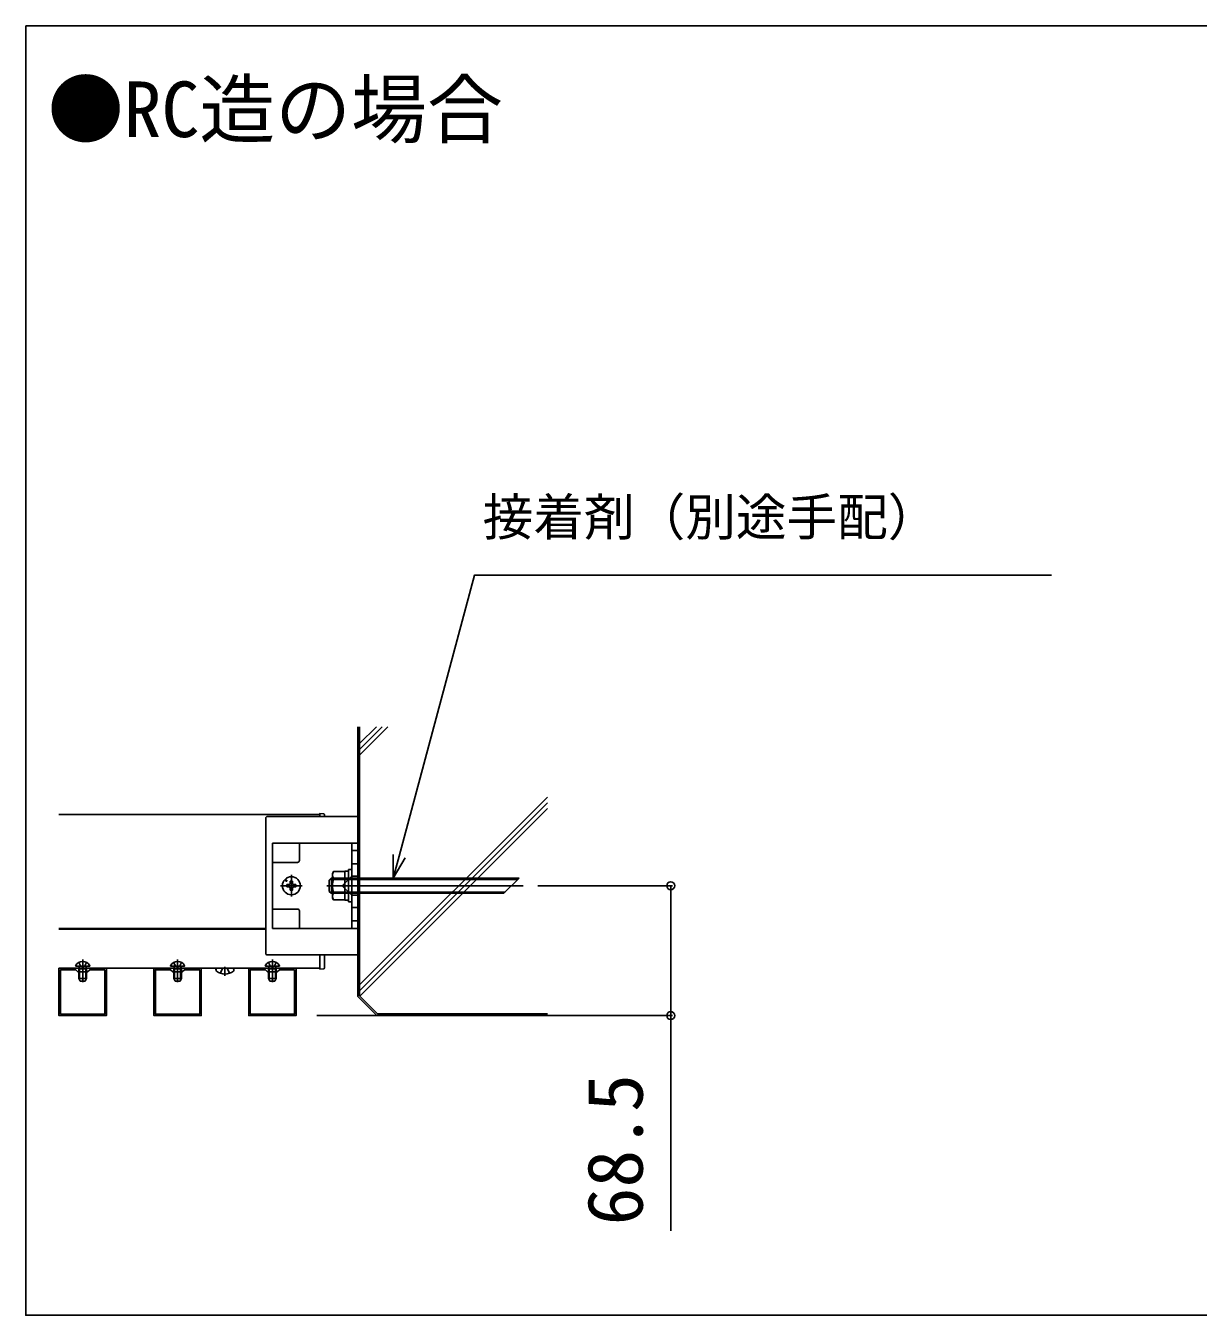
# Model space of a CAD drawing. Units: millimetres, scale not verified. Extents: x -1750 to 1750, y -2608 to 2592.
# Drawn here: x 145 to 763, y -1152 to -472 of the extents above; entities that cross this region are included whole.
import ezdxf
from ezdxf.enums import TextEntityAlignment as Align

# ---------------------------------------------------------------- set-up
doc = ezdxf.new("R2010")
doc.units = ezdxf.units.MM
doc.header["$LTSCALE"] = 14
for name, color, linetype in [('0-2_USER1', 3, 'Continuous'), ('0-3_YKK_11', 7, 'Continuous'), ('0-4_YKK_12', 2, 'Continuous'), ('0-5_YKK_13', 4, 'Continuous'), ('0-6_YKK_D', 6, 'Continuous'), ('0-8_YSS_K', 3, 'Continuous')]:
    doc.layers.add(name, color=color, linetype=linetype)
doc.styles.add('ＭＳ ゴシック', font='')
doc.styles.get('ＭＳ ゴシック').set_extended_font_data('MS Gothic')

msp = doc.modelspace()

# ---------------------------------------------------------------- linework, layer by layer
at = {"layer": '0-3_YKK_11'}
for points in [[(187.5, -969.5), (187.5, -994.5), (162.5, -994.5), (162.5, -969.5)], [(186.7, -970.3), (186.7, -993.7), (163.3, -993.7), (163.3, -970.3), (171.3, -970.3), (172.5, -971.5), (177.5, -971.5), (178.7, -970.3)], [(237.5, -969.5), (237.5, -994.5), (212.5, -994.5), (212.5, -969.5)], [(236.7, -970.3), (236.7, -993.7), (213.3, -993.7), (213.3, -970.3), (221.3, -970.3), (222.5, -971.5), (227.5, -971.5), (228.7, -970.3)], [(287.5, -969.5), (287.5, -994.5), (262.5, -994.5), (262.5, -969.5)], [(286.7, -970.3), (286.7, -993.7), (263.3, -993.7), (263.3, -970.3), (271.3, -970.3), (272.5, -971.5), (277.5, -971.5), (278.7, -970.3)]]:
    msp.add_lwpolyline(points, close=True, dxfattribs=at)
at = {"layer": '0-4_YKK_12'}
for p, q in [((162.5, -888.5), (300, -888.5)), ((300, -888.5), (300, -889.5)), ((162.5, -948.5), (271.5, -948.5)), ((162.5, -949), (271.5, -949))]:
    msp.add_line(p, q, dxfattribs=at)
msp.add_lwpolyline([(145, -472.5), (1460, -472.5), (1460, -1152.5), (145, -1152.5)], close=True, dxfattribs=at)
msp.add_lwpolyline([(162.5, -969.5), (300, -969.5), (300, -962.5)], dxfattribs=at)
at = {"layer": '0-5_YKK_13'}
for p, q in [((271.5, -961.5), (271.5, -890.5)), ((300, -888.5), (300, -889.5)), ((302.5, -889.5), (302.5, -888.62)), ((275, -903.5), (275, -948.5)), ((289.2, -912.7), (289.2, -903.5)), ((316.8, -948.5), (316.8, -903.5)), ((316.8, -907.5), (320, -907.5)), ((275, -913.7), (288.2, -913.7)), ((316.8, -914.5), (320, -914.5)), ((284.39, -924.66), (284.27, -925.27)), ((284.41, -923.62), (284.39, -924.66)), ((285, -920.26), (285, -931.73)), ((285.59, -923.62), (285.61, -924.66)), ((285.61, -924.66), (285.73, -925.27)), ((305, -923), (306, -922)), ((305, -929), (305, -923)), ((404.32, -922.68), (305.32, -922.68)), ((405, -922), (306, -922)), ((306.2, -922), (306.2, -930)), ((313.2, -922.25), (307.28, -922.25)), ((316.8, -921), (320, -921)), ((405, -922), (397, -930)), ((290.74, -926), (279.27, -926)), ((282.62, -925.41), (283.66, -925.39)), ((282.62, -926.59), (283.66, -926.61)), ((283.66, -925.39), (284.27, -925.27)), ((283.66, -926.61), (284.27, -926.73)), ((284.39, -927.34), (284.27, -926.73)), ((284.41, -928.37), (284.39, -927.34)), ((285.59, -928.38), (285.61, -927.34)), ((285.61, -927.34), (285.73, -926.73)), ((286.34, -925.39), (285.73, -925.27)), ((286.34, -926.61), (285.73, -926.73)), ((287.38, -925.41), (286.34, -925.39)), ((287.38, -926.59), (286.34, -926.61)), ((303.71, -926), (407.12, -926)), ((305, -929), (306, -930)), ((397.68, -929.32), (305.32, -929.32)), ((397, -930), (306, -930)), ((313.2, -929.75), (307.28, -929.75)), ((311.8, -926), (316.8, -931)), ((316.8, -931), (320, -931)), ((275, -938.3), (288.2, -938.3)), ((315.2, -933.7), (313.2, -933.7)), ((316.8, -937.5), (320, -937.5)), ((289.2, -939.3), (289.2, -948.5)), ((316.8, -944.5), (320, -944.5)), ((175, -964.9), (175, -976.89)), ((225, -964.9), (225, -976.89)), ((272.5, -962.5), (320, -962.5)), ((275, -964.9), (275, -976.89)), ((300, -962.5), (300, -969.5)), ((302.5, -969.38), (302.5, -962.5)), ((320, -961.76), (320, -962.5)), ((171.4, -968.4), (178.6, -968.4)), ((172.95, -966.43), (173.85, -968.25)), ((173, -969.8), (173.14, -968.99)), ((177, -969.8), (173, -969.8)), ((173, -969.8), (173, -975)), ((173.38, -969.8), (173.14, -968.78)), ((173.38, -969.8), (173.38, -975.76)), ((175, -968.86), (173.85, -968.25)), ((175, -968.86), (176.14, -968.25)), ((177.05, -966.43), (176.14, -968.25)), ((176.62, -969.8), (176.86, -968.78)), ((176.62, -969.8), (176.62, -975.76)), ((177, -969.8), (176.86, -968.99)), ((177, -969.8), (177, -975)), ((221.4, -968.4), (228.6, -968.4)), ((222.95, -966.43), (223.85, -968.25)), ((223, -969.8), (223.14, -968.99)), ((227, -969.8), (223, -969.8)), ((223, -969.8), (223, -975)), ((223.38, -969.8), (223.14, -968.78)), ((223.38, -969.8), (223.38, -975.76)), ((225, -968.86), (223.85, -968.25)), ((225, -968.86), (226.14, -968.25)), ((227.05, -966.43), (226.14, -968.25)), ((226.62, -969.8), (226.86, -968.78)), ((226.62, -969.8), (226.62, -975.76)), ((227, -969.8), (226.86, -968.99)), ((227, -969.8), (227, -975)), ((245.26, -970.36), (245.26, -970.2)), ((245.96, -969.5), (254.03, -969.5)), ((250, -973.6), (250, -968.79)), ((254.73, -970.36), (254.73, -970.2)), ((271.4, -968.4), (278.6, -968.4)), ((272.95, -966.43), (273.85, -968.25)), ((273, -969.8), (273.14, -968.99)), ((277, -969.8), (273, -969.8)), ((273, -969.8), (273, -975)), ((273.38, -969.8), (273.14, -968.78)), ((273.38, -969.8), (273.38, -975.76)), ((275, -968.86), (273.85, -968.25)), ((275, -968.86), (276.14, -968.25)), ((277.05, -966.43), (276.14, -968.25)), ((276.62, -969.8), (276.86, -968.78)), ((276.62, -969.8), (276.62, -975.76)), ((277, -969.8), (276.86, -968.99)), ((277, -969.8), (277, -975)), ((300, -969.5), (300, -970)), ((300, -970), (302.03, -969.87)), ((177, -975), (173, -975)), ((173.7, -976.4), (173, -975)), ((176.3, -976.4), (173.7, -976.4)), ((177, -975), (176.3, -976.4)), ((227, -975), (223, -975)), ((223.7, -976.4), (223, -975)), ((226.3, -976.4), (223.7, -976.4)), ((227, -975), (226.3, -976.4)), ((277, -975), (273, -975)), ((273.7, -976.4), (273, -975)), ((276.3, -976.4), (273.7, -976.4)), ((277, -975), (276.3, -976.4))]:
    msp.add_line(p, q, dxfattribs=at)
for points in [[(272.5, -889.5), (320, -889.5), (320, -890.24)], [(302.03, -888.12), (300, -888), (300, -888.5)], [(320, -890.24), (320, -891.23), (320, -960.76), (320, -961.76)], [(275, -903.5), (320, -903.5), (320, -948.5), (275, -948.5)], [(313.2, -918.49), (313.2, -933.5), (307.28, -933.5), (306.7, -932.5), (306.7, -919.5)], [(313.2, -918.49), (307.28, -918.49), (306.7, -919.5)], [(316.8, -926), (311.8, -926), (316.8, -921)], [(313.2, -933.7), (313.2, -918.3), (315.2, -918.3)], [(248.87, -969.5), (248.87, -969.5), (247.55, -972.16)], [(251.13, -969.5), (251.13, -969.5), (252.45, -972.16)]]:
    msp.add_lwpolyline(points, dxfattribs=at)
msp.add_lwpolyline([(315.2, -934.5), (315.2, -917.5), (316.8, -917.5), (316.8, -934.5)], close=True, dxfattribs=at)
for centre, radius in [((285, -926), 4.74), ((282.36, -923.36), 0.3)]:
    msp.add_circle(centre, radius, dxfattribs=at)
for centre, radius, start, end in [((302, -888.62), 0.5, 0, 86.5), ((288.2, -912.7), 1, 270, 0), ((285, -926), 2.45, 75.9892, 104.0108), ((310.02, -920.37), 3.32, 145.61575, 214.38425), ((319.12, -926), 12.42, 162.41205, 197.58795), ((285, -926), 2.45, 165.9892, 194.0108), ((285, -926), 2.45, 255.9892, 284.0108), ((285, -926), 2.45, 345.9892, 14.0108), ((310.02, -931.63), 3.32, 145.61575, 214.38425), ((288.2, -939.3), 1, 0, 90), ((171.4, -968.24), 0.154, 152.71904, 270), ((175, -970.1), 4.2, 27.28096, 152.71904), ((172.65, -968.9), 0.5, 349.90904, 90), ((177.35, -968.9), 0.5, 90, 190.09096), ((178.6, -968.24), 0.154, 270, 27.28096), ((221.4, -968.24), 0.154, 152.71904, 270), ((225, -970.1), 4.2, 27.28096, 152.71904), ((222.65, -968.9), 0.5, 349.90904, 90), ((227.35, -968.9), 0.5, 90, 190.09096), ((228.6, -968.24), 0.154, 270, 27.28096), ((245.96, -970.2), 0.7, 92.95791, 180), ((246.13, -970.36), 0.862, 180, 230.87645), ((250, -965.6), 7, 230.87645, 270), ((245.96, -970.2), 0.7, 90, 92.95791), ((250, -965.6), 7, 270, 309.12355), ((254.03, -970.2), 0.7, 87.04209, 90), ((254.03, -970.2), 0.7, 0, 87.04209), ((253.87, -970.36), 0.862, 309.12355, 0), ((271.4, -968.24), 0.154, 152.71904, 270), ((275, -970.1), 4.2, 27.28096, 152.71904), ((272.65, -968.9), 0.5, 349.90904, 90), ((277.35, -968.9), 0.5, 90, 190.09096), ((278.6, -968.24), 0.154, 270, 27.28096), ((302, -969.38), 0.5, 273.5, 0)]:
    msp.add_arc(centre, radius, start, end, dxfattribs=at)
for centre, major_axis, start_param, end_param in [((272.5, -890.5), (0.71, -0.71), 2.358058, 3.925127), ((272.5, -961.5), (-0.71, -0.71), 5.499651, 7.06672)]:
    msp.add_ellipse(centre, major_axis=major_axis, ratio=0.99628, start_param=start_param, end_param=end_param, dxfattribs=at)
at = {"layer": '0-6_YKK_D'}
for p, q in [((415, -926), (486, -926)), ((298.5, -994.5), (486, -994.5))]:
    msp.add_line(p, q, dxfattribs=at)
for points in [[(338.72, -922), (341.83, -910.41), (381.53, -762.23), (685.77, -762.23)], [(338.72, -909.58), (338.72, -922), (344.93, -911.24)], [(485, -926), (485, -994.5), (485, -1107.95)]]:
    msp.add_lwpolyline(points, dxfattribs=at)
for centre in [(485, -926), (485, -994.5)]:
    msp.add_circle(centre, 2.12, dxfattribs=at)
at = {"layer": '0-8_YSS_K'}
for p, q in [((320, -842.23), (320, -984.5)), ((321, -851.08), (329.84, -842.23)), ((321, -854.08), (332.84, -842.23)), ((321, -857.08), (335.84, -842.23)), ((321, -978.35), (420, -879.35)), ((321, -981.35), (420, -882.35)), ((321.13, -984.22), (420, -885.35)), ((320, -984.5), (330, -994.5)), ((330, -994.5), (420, -994.5))]:
    msp.add_line(p, q, dxfattribs=at)
msp.add_lwpolyline([(321, -842.23), (321, -984.08), (330.41, -993.5), (420, -993.5)], dxfattribs=at)

# ---------------------------------------------------------------- texts
at = {"layer": '0-2_USER1', "style": 'ＭＳ ゴシック'}
msp.add_text('●RC造の場合\u3000', height=29.33, dxfattribs=at).set_placement((156.55, -540), align=Align.BOTTOM_LEFT)
at = {"layer": '0-6_YKK_D', "style": 'ＭＳ ゴシック'}
msp.add_text('接着剤（別途手配）', height=19.57, dxfattribs=at).set_placement((385.88, -747.21), align=Align.BOTTOM_LEFT)
msp.add_text('68.5', height=29.33, rotation=90, dxfattribs=at).set_placement((479, -1105.14), align=Align.BOTTOM_LEFT)

doc.saveas('drawing.dxf')
